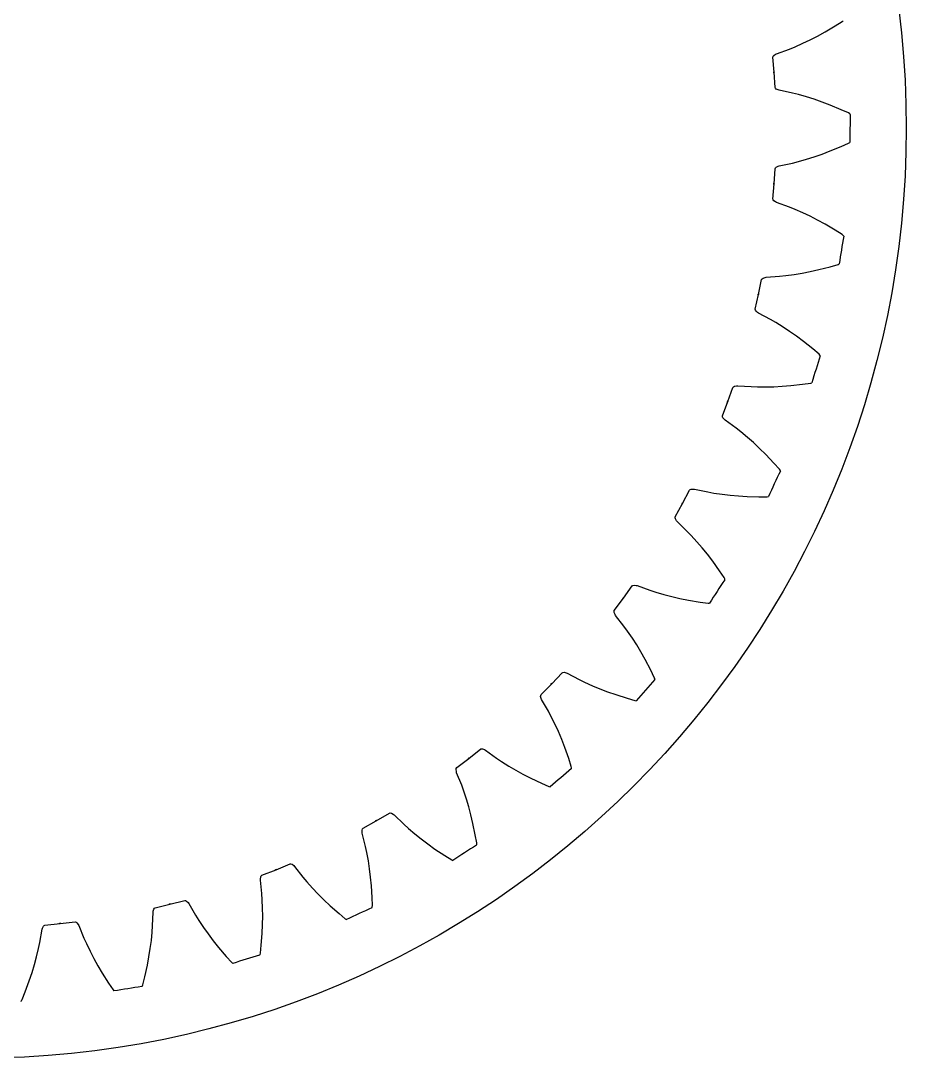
# Model space of a CAD drawing. Extents: x -25 to 25, y -25 to 25.
# Drawn here: x 1.19 to 25, y -25 to 2.88 of the extents above; entities that cross this region are included whole.
import ezdxf

# ---------------------------------------------------------------- set-up
doc = ezdxf.new("R2010")
doc.units = 0

msp = doc.modelspace()

# ---------------------------------------------------------------- linework, layer by layer
msp.add_circle((0, 0), 25)
msp.add_circle((0, 0), 25)
at = {"layer": 'layer0'}
for p, q in [((23.092, 2.747), (23.278, 2.862)), ((23.278, 2.862), (23.306, 2.885)), ((22.613, 2.472), (22.82, 2.585)), ((22.82, 2.585), (23.092, 2.747)), ((22.009, 2.186), (22.219, 2.278)), ((22.219, 2.278), (22.412, 2.369)), ((22.412, 2.369), (22.613, 2.472)), ((21.422, 1.929), (21.44, 1.953)), ((21.44, 1.953), (21.488, 1.986)), ((21.488, 1.986), (21.514, 1.999)), ((21.514, 1.999), (21.856, 2.124)), ((21.856, 2.124), (22.009, 2.186)), ((21.415, 1.907), (21.422, 1.929)), ((21.447, 1.5), (21.415, 1.907)), ((21.436, 1.515), (21.441, 1.516)), ((21.437, 1.499), (21.436, 1.515)), ((21.438, 1.483), (21.437, 1.499)), ((21.437, 1.499), (21.437, 1.499)), ((21.443, 1.483), (21.438, 1.483)), ((21.441, 1.516), (21.447, 1.5)), ((21.447, 1.5), (21.443, 1.483)), ((21.472, 1.092), (21.447, 1.5)), ((21.482, 1.072), (21.472, 1.092)), ((21.504, 1.05), (21.482, 1.072)), ((21.555, 1.024), (21.504, 1.05)), ((21.582, 1.015), (21.555, 1.024)), ((21.939, 0.939), (21.582, 1.015)), ((22.099, 0.898), (21.939, 0.939)), ((22.32, 0.837), (22.099, 0.898)), ((22.524, 0.773), (22.32, 0.837)), ((22.737, 0.699), (22.524, 0.773)), ((22.958, 0.616), (22.737, 0.699)), ((23.25, 0.494), (22.958, 0.616)), ((23.45, 0.406), (23.25, 0.494)), ((23.481, 0.387), (23.45, 0.406)), ((23.496, 0.369), (23.481, 0.387)), ((22.958, -0.616), (23.25, -0.494)), ((23.25, -0.494), (23.45, -0.406)), ((23.45, -0.406), (23.481, -0.387)), ((22.32, -0.837), (22.524, -0.773)), ((22.524, -0.773), (22.737, -0.699)), ((22.737, -0.699), (22.958, -0.616)), ((21.447, -1.5), (21.472, -1.092)), ((21.472, -1.092), (21.482, -1.072)), ((21.482, -1.072), (21.504, -1.05)), ((21.504, -1.05), (21.555, -1.024)), ((21.555, -1.024), (21.582, -1.015)), ((21.582, -1.015), (21.939, -0.939)), ((21.939, -0.939), (22.099, -0.898)), ((22.099, -0.898), (22.32, -0.837)), ((21.415, -1.907), (21.447, -1.5)), ((21.436, -1.515), (21.437, -1.499)), ((21.441, -1.516), (21.436, -1.515)), ((21.437, -1.499), (21.438, -1.483)), ((21.437, -1.499), (21.437, -1.499)), ((21.438, -1.483), (21.443, -1.483)), ((21.447, -1.5), (21.441, -1.516)), ((21.443, -1.483), (21.447, -1.5)), ((21.422, -1.929), (21.415, -1.907)), ((21.44, -1.953), (21.422, -1.929)), ((21.488, -1.986), (21.44, -1.953)), ((21.514, -1.999), (21.488, -1.986)), ((21.856, -2.124), (21.514, -1.999)), ((22.009, -2.186), (21.856, -2.124)), ((22.219, -2.278), (22.009, -2.186)), ((22.412, -2.369), (22.219, -2.278)), ((22.613, -2.472), (22.412, -2.369)), ((22.82, -2.585), (22.613, -2.472)), ((23.092, -2.747), (22.82, -2.585)), ((23.278, -2.862), (23.092, -2.747)), ((23.306, -2.885), (23.278, -2.862)), ((23.318, -2.905), (23.306, -2.885)), ((21.986, -3.935), (22.197, -3.9)), ((22.197, -3.9), (22.418, -3.857)), ((22.418, -3.857), (22.649, -3.805)), ((22.649, -3.805), (22.955, -3.725)), ((22.955, -3.725), (23.165, -3.665)), ((23.165, -3.665), (23.199, -3.651)), ((21.03, -4.47), (21.111, -4.069)), ((21.111, -4.069), (21.124, -4.051)), ((21.124, -4.051), (21.148, -4.033)), ((21.148, -4.033), (21.203, -4.014)), ((21.203, -4.014), (21.231, -4.009)), ((21.231, -4.009), (21.595, -3.983)), ((21.595, -3.983), (21.759, -3.965)), ((21.759, -3.965), (21.986, -3.935)), ((21.02, -4.468), (21.023, -4.452)), ((21.023, -4.452), (21.028, -4.453)), ((21.028, -4.453), (21.03, -4.47)), ((20.941, -4.869), (21.03, -4.47)), ((21.016, -4.484), (21.02, -4.468)), ((21.021, -4.485), (21.016, -4.484)), ((21.02, -4.468), (21.02, -4.468)), ((21.03, -4.47), (21.021, -4.485)), ((20.945, -4.891), (20.941, -4.869)), ((20.96, -4.918), (20.945, -4.891)), ((21.002, -4.957), (20.96, -4.918)), ((21.026, -4.973), (21.002, -4.957)), ((21.348, -5.145), (21.026, -4.973)), ((21.491, -5.228), (21.348, -5.145)), ((21.686, -5.348), (21.491, -5.228)), ((21.864, -5.466), (21.686, -5.348)), ((22.049, -5.595), (21.864, -5.466)), ((22.238, -5.736), (22.049, -5.595)), ((22.485, -5.934), (22.238, -5.736)), ((22.654, -6.074), (22.485, -5.934)), ((22.678, -6.1), (22.654, -6.074)), ((22.687, -6.122), (22.678, -6.1)), ((20.203, -7.353), (20.339, -6.968)), ((20.339, -6.968), (20.354, -6.951)), ((20.354, -6.951), (20.381, -6.937)), ((20.381, -6.937), (20.438, -6.926)), ((20.438, -6.926), (20.467, -6.924)), ((20.467, -6.924), (20.831, -6.949)), ((20.831, -6.949), (20.996, -6.955)), ((20.996, -6.955), (21.224, -6.956)), ((21.224, -6.956), (21.438, -6.951)), ((21.438, -6.951), (21.663, -6.939)), ((21.663, -6.939), (21.899, -6.92)), ((21.899, -6.92), (22.213, -6.883)), ((22.213, -6.883), (22.43, -6.854)), ((22.43, -6.854), (22.465, -6.844)), ((20.059, -7.736), (20.203, -7.353)), ((20.188, -7.365), (20.194, -7.35)), ((20.192, -7.367), (20.188, -7.365)), ((20.203, -7.353), (20.192, -7.367)), ((20.194, -7.35), (20.199, -7.334)), ((20.194, -7.35), (20.194, -7.35)), ((20.199, -7.334), (20.203, -7.336)), ((20.203, -7.336), (20.203, -7.353)), ((20.06, -7.759), (20.059, -7.736)), ((20.072, -7.787), (20.06, -7.759)), ((20.108, -7.832), (20.072, -7.787)), ((20.129, -7.851), (20.108, -7.832)), ((20.424, -8.066), (20.129, -7.851)), ((20.554, -8.168), (20.424, -8.066)), ((20.73, -8.314), (20.554, -8.168)), ((20.891, -8.455), (20.73, -8.314)), ((21.056, -8.609), (20.891, -8.455)), ((21.223, -8.775), (21.056, -8.609)), ((21.441, -9.006), (21.223, -8.775)), ((21.588, -9.167), (21.441, -9.006)), ((21.608, -9.197), (21.588, -9.167)), ((21.614, -9.22), (21.608, -9.197)), ((18.983, -10.094), (19.171, -9.731)), ((19.171, -9.731), (19.189, -9.716)), ((19.189, -9.716), (19.217, -9.706)), ((19.217, -9.706), (19.275, -9.703)), ((19.275, -9.703), (19.304, -9.706)), ((19.304, -9.706), (19.661, -9.781)), ((19.661, -9.781), (19.823, -9.809)), ((19.823, -9.809), (20.05, -9.843)), ((20.05, -9.843), (20.262, -9.867)), ((20.262, -9.867), (20.487, -9.887)), ((20.487, -9.887), (20.723, -9.9)), ((20.723, -9.9), (21.039, -9.908)), ((21.039, -9.908), (21.258, -9.909)), ((21.258, -9.909), (21.293, -9.904)), ((18.787, -10.452), (18.983, -10.094)), ((18.966, -10.103), (18.974, -10.089)), ((18.971, -10.105), (18.966, -10.103)), ((18.983, -10.094), (18.971, -10.105)), ((18.974, -10.089), (18.981, -10.074)), ((18.974, -10.089), (18.974, -10.089)), ((18.981, -10.074), (18.986, -10.077)), ((18.986, -10.077), (18.983, -10.094)), ((18.785, -10.475), (18.787, -10.452)), ((18.793, -10.505), (18.785, -10.475)), ((18.822, -10.554), (18.793, -10.505)), ((18.841, -10.576), (18.822, -10.554)), ((19.103, -10.83), (18.841, -10.576)), ((19.217, -10.949), (19.103, -10.83)), ((19.372, -11.118), (19.217, -10.949)), ((19.511, -11.28), (19.372, -11.118)), ((19.653, -11.456), (19.511, -11.28)), ((19.795, -11.644), (19.653, -11.456)), ((19.979, -11.902), (19.795, -11.644)), ((20.102, -12.083), (19.979, -11.902)), ((20.118, -12.115), (20.102, -12.083)), ((20.121, -12.138), (20.118, -12.115)), ((17.394, -12.637), (17.63, -12.304)), ((17.63, -12.304), (17.65, -12.292)), ((17.65, -12.292), (17.68, -12.286)), ((17.68, -12.286), (17.737, -12.291)), ((17.737, -12.291), (17.765, -12.298)), ((17.765, -12.298), (18.108, -12.422)), ((18.108, -12.422), (18.265, -12.472)), ((18.265, -12.472), (18.485, -12.537)), ((18.485, -12.537), (18.692, -12.591)), ((17.15, -12.965), (17.394, -12.637)), ((17.376, -12.644), (17.386, -12.631)), ((17.38, -12.647), (17.376, -12.644)), ((17.394, -12.637), (17.38, -12.647)), ((17.386, -12.631), (17.395, -12.618)), ((17.386, -12.631), (17.386, -12.631)), ((17.399, -12.621), (17.394, -12.637)), ((17.395, -12.618), (17.399, -12.621)), ((18.692, -12.591), (18.912, -12.642)), ((18.912, -12.642), (19.143, -12.688)), ((19.143, -12.688), (19.455, -12.739)), ((19.455, -12.739), (19.672, -12.771)), ((19.672, -12.771), (19.708, -12.771)), ((17.145, -12.987), (17.15, -12.965)), ((17.148, -13.018), (17.145, -12.987)), ((17.17, -13.071), (17.148, -13.018)), ((17.185, -13.096), (17.17, -13.071)), ((17.41, -13.383), (17.185, -13.096)), ((17.506, -13.517), (17.41, -13.383)), ((17.636, -13.706), (17.506, -13.517)), ((17.751, -13.886), (17.636, -13.706)), ((17.867, -14.079), (17.751, -13.886)), ((17.982, -14.285), (17.867, -14.079)), ((18.128, -14.566), (17.982, -14.285)), ((15.466, -14.935), (15.746, -14.638)), ((15.746, -14.638), (15.767, -14.629)), ((15.767, -14.629), (15.798, -14.627)), ((15.798, -14.627), (15.854, -14.64)), ((15.854, -14.64), (15.881, -14.65)), ((15.881, -14.65), (16.203, -14.821)), ((18.225, -14.763), (18.128, -14.566)), ((18.236, -14.797), (18.225, -14.763)), ((15.179, -15.226), (15.466, -14.935)), ((15.447, -14.939), (15.458, -14.928)), ((15.45, -14.943), (15.447, -14.939)), ((15.466, -14.935), (15.45, -14.943)), ((15.458, -14.928), (15.469, -14.916)), ((15.458, -14.928), (15.458, -14.928)), ((15.473, -14.919), (15.466, -14.935)), ((15.469, -14.916), (15.473, -14.919)), ((16.203, -14.821), (16.352, -14.893)), ((16.352, -14.893), (16.56, -14.988)), ((16.56, -14.988), (16.758, -15.07)), ((18.236, -14.82), (18.236, -14.797)), ((15.169, -15.278), (15.17, -15.247)), ((15.184, -15.333), (15.169, -15.278)), ((15.17, -15.247), (15.179, -15.226)), ((15.196, -15.36), (15.184, -15.333)), ((16.758, -15.07), (16.968, -15.151)), ((16.968, -15.151), (17.191, -15.228)), ((17.191, -15.228), (17.493, -15.323)), ((17.493, -15.323), (17.703, -15.384)), ((15.378, -15.676), (15.196, -15.36)), ((17.703, -15.384), (17.739, -15.39)), ((15.455, -15.822), (15.378, -15.676)), ((15.557, -16.027), (15.455, -15.822)), ((15.646, -16.221), (15.557, -16.027)), ((15.734, -16.429), (15.646, -16.221)), ((15.819, -16.649), (15.734, -16.429)), ((13.237, -16.942), (13.556, -16.687)), ((13.556, -16.687), (13.578, -16.681)), ((13.578, -16.681), (13.608, -16.683)), ((13.608, -16.683), (13.662, -16.704)), ((13.662, -16.704), (13.687, -16.718)), ((13.687, -16.718), (13.983, -16.932)), ((15.924, -16.948), (15.819, -16.649)), ((12.912, -17.19), (13.237, -16.942)), ((13.217, -16.944), (13.23, -16.934)), ((13.22, -16.948), (13.217, -16.944)), ((13.237, -16.942), (13.22, -16.948)), ((13.23, -16.934), (13.243, -16.924)), ((13.23, -16.934), (13.23, -16.934)), ((13.246, -16.928), (13.237, -16.942)), ((13.243, -16.924), (13.246, -16.928)), ((13.983, -16.932), (14.12, -17.024)), ((15.993, -17.155), (15.924, -16.948)), ((12.895, -17.24), (12.901, -17.21)), ((12.902, -17.297), (12.895, -17.24)), ((12.901, -17.21), (12.912, -17.19)), ((14.12, -17.024), (14.313, -17.147)), ((14.313, -17.147), (14.497, -17.256)), ((14.497, -17.256), (14.694, -17.365)), ((15.999, -17.191), (15.993, -17.155)), ((15.996, -17.214), (15.999, -17.191)), ((12.91, -17.325), (12.902, -17.297)), ((13.046, -17.664), (12.91, -17.325)), ((14.694, -17.365), (14.904, -17.473)), ((14.904, -17.473), (15.19, -17.608)), ((13.102, -17.819), (13.046, -17.664)), ((13.175, -18.036), (13.102, -17.819)), ((15.19, -17.608), (15.39, -17.698)), ((15.39, -17.698), (15.424, -17.709)), ((13.236, -18.241), (13.175, -18.036)), ((13.294, -18.459), (13.236, -18.241)), ((10.394, -18.82), (10.75, -18.619)), ((10.73, -18.618), (10.745, -18.611)), ((10.733, -18.623), (10.73, -18.618)), ((10.75, -18.619), (10.733, -18.623)), ((10.745, -18.611), (10.759, -18.602)), ((10.745, -18.611), (10.745, -18.611)), ((10.75, -18.619), (11.102, -18.411)), ((10.761, -18.606), (10.75, -18.619)), ((10.759, -18.602), (10.761, -18.606)), ((11.102, -18.411), (11.124, -18.408)), ((11.124, -18.408), (11.154, -18.414)), ((11.154, -18.414), (11.204, -18.442)), ((11.204, -18.442), (11.227, -18.46)), ((11.227, -18.46), (11.49, -18.713)), ((13.348, -18.689), (13.294, -18.459)), ((10.37, -18.867), (10.38, -18.838)), ((10.37, -18.924), (10.37, -18.867)), ((10.373, -18.953), (10.37, -18.924)), ((10.461, -19.307), (10.373, -18.953)), ((10.38, -18.838), (10.394, -18.82)), ((11.49, -18.713), (11.613, -18.823)), ((11.613, -18.823), (11.787, -18.972)), ((13.41, -18.999), (13.348, -18.689)), ((11.787, -18.972), (11.954, -19.105)), ((11.954, -19.105), (12.135, -19.241)), ((13.45, -19.214), (13.41, -18.999)), ((13.451, -19.25), (13.45, -19.214)), ((10.495, -19.469), (10.461, -19.307)), ((10.536, -19.694), (10.495, -19.469)), ((12.135, -19.241), (12.327, -19.377)), ((12.327, -19.377), (12.592, -19.551)), ((13.444, -19.273), (13.451, -19.25)), ((8.054, -19.934), (8.431, -19.777)), ((8.431, -19.777), (8.454, -19.777)), ((8.454, -19.777), (8.483, -19.788)), ((8.483, -19.788), (8.528, -19.822)), ((10.568, -19.906), (10.536, -19.694)), ((12.592, -19.551), (12.777, -19.668)), ((12.777, -19.668), (12.809, -19.683)), ((7.673, -20.083), (8.054, -19.934)), ((8.035, -19.93), (8.05, -19.925)), ((8.037, -19.935), (8.035, -19.93)), ((8.054, -19.934), (8.037, -19.935)), ((8.05, -19.925), (8.065, -19.918)), ((8.05, -19.925), (8.05, -19.925)), ((8.067, -19.923), (8.054, -19.934)), ((8.065, -19.918), (8.067, -19.923)), ((8.528, -19.822), (8.549, -19.843)), ((8.549, -19.843), (8.774, -20.13)), ((10.596, -20.129), (10.568, -19.906)), ((7.635, -20.183), (7.644, -20.127)), ((7.635, -20.213), (7.635, -20.183)), ((7.672, -20.575), (7.635, -20.213)), ((7.644, -20.127), (7.657, -20.099)), ((7.657, -20.099), (7.673, -20.083)), ((8.774, -20.13), (8.881, -20.256)), ((8.881, -20.256), (9.032, -20.428)), ((10.617, -20.364), (10.596, -20.129)), ((7.683, -20.74), (7.672, -20.575)), ((9.032, -20.428), (9.179, -20.583)), ((9.179, -20.583), (9.339, -20.742)), ((10.636, -20.68), (10.617, -20.364)), ((4.804, -20.956), (5.201, -20.861)), ((5.183, -20.855), (5.199, -20.851)), ((5.184, -20.86), (5.183, -20.855)), ((5.201, -20.861), (5.184, -20.86)), ((5.199, -20.851), (5.214, -20.847)), ((5.199, -20.851), (5.199, -20.851)), ((5.201, -20.861), (5.597, -20.758)), ((5.216, -20.852), (5.201, -20.861)), ((5.214, -20.847), (5.216, -20.852)), ((5.597, -20.758), (5.619, -20.761)), ((5.619, -20.761), (5.646, -20.776)), ((5.646, -20.776), (5.687, -20.816)), ((5.687, -20.816), (5.704, -20.84)), ((5.704, -20.84), (5.887, -21.156)), ((7.693, -20.969), (7.683, -20.74)), ((9.339, -20.742), (9.511, -20.904)), ((9.511, -20.904), (9.748, -21.113)), ((10.645, -20.899), (10.636, -20.68)), ((10.641, -20.935), (10.645, -20.899)), ((4.734, -21.443), (4.747, -21.078)), ((4.747, -21.078), (4.752, -21.05)), ((4.752, -21.05), (4.768, -20.994)), ((4.768, -20.994), (4.786, -20.969)), ((4.786, -20.969), (4.804, -20.956)), ((5.887, -21.156), (5.975, -21.295)), ((7.691, -21.408), (7.695, -21.183)), ((7.695, -21.183), (7.693, -20.969)), ((9.748, -21.113), (9.915, -21.255)), ((10.631, -20.956), (10.641, -20.935)), ((1.776, -21.506), (1.8, -21.454)), ((1.8, -21.454), (1.821, -21.431)), ((1.821, -21.431), (1.84, -21.42)), ((1.84, -21.42), (2.247, -21.382)), ((2.23, -21.373), (2.246, -21.372)), ((2.231, -21.378), (2.23, -21.373)), ((2.247, -21.382), (2.231, -21.378)), ((2.246, -21.372), (2.262, -21.37)), ((2.246, -21.372), (2.246, -21.372)), ((2.247, -21.382), (2.653, -21.335)), ((2.263, -21.375), (2.247, -21.382)), ((2.262, -21.37), (2.263, -21.375)), ((2.653, -21.335), (2.675, -21.341)), ((2.675, -21.341), (2.7, -21.359)), ((2.7, -21.359), (2.734, -21.405)), ((2.734, -21.405), (2.748, -21.431)), ((2.748, -21.431), (2.885, -21.769)), ((4.722, -21.607), (4.734, -21.443)), ((5.975, -21.295), (6.101, -21.486)), ((7.68, -21.644), (7.691, -21.408)), ((9.915, -21.255), (9.945, -21.274)), ((1.704, -21.893), (1.767, -21.534)), ((1.767, -21.534), (1.776, -21.506)), ((4.7, -21.835), (4.722, -21.607)), ((6.101, -21.486), (6.225, -21.66)), ((6.225, -21.66), (6.361, -21.84)), ((7.654, -21.959), (7.68, -21.644)), ((1.669, -22.054), (1.704, -21.893)), ((2.885, -21.769), (2.953, -21.919)), ((2.953, -21.919), (3.052, -22.126)), ((4.672, -22.047), (4.7, -21.835)), ((6.361, -21.84), (6.509, -22.024)), ((6.509, -22.024), (6.715, -22.264)), ((7.632, -22.177), (7.654, -21.959)), ((1.558, -22.483), (1.615, -22.277)), ((1.615, -22.277), (1.669, -22.054)), ((3.052, -22.126), (3.15, -22.316)), ((4.593, -22.502), (4.637, -22.27)), ((4.637, -22.27), (4.672, -22.047)), ((6.715, -22.264), (6.861, -22.428)), ((7.611, -22.232), (7.624, -22.212)), ((7.624, -22.212), (7.632, -22.177)), ((1.492, -22.699), (1.558, -22.483)), ((3.15, -22.316), (3.26, -22.513)), ((3.26, -22.513), (3.38, -22.716)), ((4.523, -22.811), (4.593, -22.502)), ((6.861, -22.428), (6.888, -22.451)), ((1.416, -22.922), (1.492, -22.699)), ((3.38, -22.716), (3.551, -22.982)), ((4.472, -23.023), (4.523, -22.811)), ((1.305, -23.218), (1.416, -22.922)), ((3.551, -22.982), (3.672, -23.164)), ((4.443, -23.075), (4.459, -23.057)), ((4.459, -23.057), (4.472, -23.023)), ((1.206, -23.453), (1.224, -23.422)), ((1.224, -23.422), (1.305, -23.218)), ((3.672, -23.164), (3.696, -23.191)), ((1.188, -23.469), (1.206, -23.453))]:
    msp.add_line(p, q, dxfattribs=at)
for centre, start, end in [((48.481, -0.5), 178.0088, 179.7411), ((47.939, -7.242), 170.0088, 171.7411), ((46.465, -13.844), 162.0088, 163.7411), ((44.086, -20.176), 154.0088, 155.7411), ((40.849, -26.115), 146.0088, 147.7411), ((36.817, -31.546), 138.0088, 139.7411), ((32.068, -36.363), 130.0088, 131.7411), ((26.695, -40.472), 122.0088, 123.7411), ((20.803, -43.793), 114.0088, 115.7411), ((14.506, -46.262), 106.0088, 107.7411), ((7.926, -47.831), 98.0088, 99.7411)]:
    msp.add_arc(centre, 25, start, end, dxfattribs=at)
at = {"layer": 'layer1'}
for p, q in [((23.092, 2.747), (23.278, 2.862)), ((23.278, 2.862), (23.306, 2.885)), ((22.613, 2.472), (22.82, 2.585)), ((22.82, 2.585), (23.092, 2.747)), ((22.009, 2.186), (22.219, 2.278)), ((22.219, 2.278), (22.412, 2.369)), ((22.412, 2.369), (22.613, 2.472)), ((21.422, 1.929), (21.44, 1.953)), ((21.44, 1.953), (21.488, 1.986)), ((21.488, 1.986), (21.514, 1.999)), ((21.514, 1.999), (21.856, 2.124)), ((21.856, 2.124), (22.009, 2.186)), ((21.415, 1.907), (21.422, 1.929)), ((21.447, 1.5), (21.415, 1.907)), ((21.436, 1.515), (21.441, 1.516)), ((21.437, 1.499), (21.436, 1.515)), ((21.438, 1.483), (21.437, 1.499)), ((21.437, 1.499), (21.437, 1.499)), ((21.443, 1.483), (21.438, 1.483)), ((21.441, 1.516), (21.447, 1.5)), ((21.447, 1.5), (21.443, 1.483)), ((21.472, 1.092), (21.447, 1.5)), ((21.482, 1.072), (21.472, 1.092)), ((21.504, 1.05), (21.482, 1.072)), ((21.555, 1.024), (21.504, 1.05)), ((21.582, 1.015), (21.555, 1.024)), ((21.939, 0.939), (21.582, 1.015)), ((22.099, 0.898), (21.939, 0.939)), ((22.32, 0.837), (22.099, 0.898)), ((22.524, 0.773), (22.32, 0.837)), ((22.737, 0.699), (22.524, 0.773)), ((22.958, 0.616), (22.737, 0.699)), ((23.25, 0.494), (22.958, 0.616)), ((23.45, 0.406), (23.25, 0.494)), ((23.481, 0.387), (23.45, 0.406)), ((23.496, 0.369), (23.481, 0.387)), ((22.958, -0.616), (23.25, -0.494)), ((23.25, -0.494), (23.45, -0.406)), ((23.45, -0.406), (23.481, -0.387)), ((22.32, -0.837), (22.524, -0.773)), ((22.524, -0.773), (22.737, -0.699)), ((22.737, -0.699), (22.958, -0.616)), ((21.447, -1.5), (21.472, -1.092)), ((21.472, -1.092), (21.482, -1.072)), ((21.482, -1.072), (21.504, -1.05)), ((21.504, -1.05), (21.555, -1.024)), ((21.555, -1.024), (21.582, -1.015)), ((21.582, -1.015), (21.939, -0.939)), ((21.939, -0.939), (22.099, -0.898)), ((22.099, -0.898), (22.32, -0.837)), ((21.415, -1.907), (21.447, -1.5)), ((21.436, -1.515), (21.437, -1.499)), ((21.441, -1.516), (21.436, -1.515)), ((21.437, -1.499), (21.438, -1.483)), ((21.437, -1.499), (21.437, -1.499)), ((21.438, -1.483), (21.443, -1.483)), ((21.447, -1.5), (21.441, -1.516)), ((21.443, -1.483), (21.447, -1.5)), ((21.422, -1.929), (21.415, -1.907)), ((21.44, -1.953), (21.422, -1.929)), ((21.488, -1.986), (21.44, -1.953)), ((21.514, -1.999), (21.488, -1.986)), ((21.856, -2.124), (21.514, -1.999)), ((22.009, -2.186), (21.856, -2.124)), ((22.219, -2.278), (22.009, -2.186)), ((22.412, -2.369), (22.219, -2.278)), ((22.613, -2.472), (22.412, -2.369)), ((22.82, -2.585), (22.613, -2.472)), ((23.092, -2.747), (22.82, -2.585)), ((23.278, -2.862), (23.092, -2.747)), ((23.306, -2.885), (23.278, -2.862)), ((23.318, -2.905), (23.306, -2.885)), ((21.986, -3.935), (22.197, -3.9)), ((22.197, -3.9), (22.418, -3.857)), ((22.418, -3.857), (22.649, -3.805)), ((22.649, -3.805), (22.955, -3.725)), ((22.955, -3.725), (23.165, -3.665)), ((23.165, -3.665), (23.199, -3.651)), ((21.03, -4.47), (21.111, -4.069)), ((21.111, -4.069), (21.124, -4.051)), ((21.124, -4.051), (21.148, -4.033)), ((21.148, -4.033), (21.203, -4.014)), ((21.203, -4.014), (21.231, -4.009)), ((21.231, -4.009), (21.595, -3.983)), ((21.595, -3.983), (21.759, -3.965)), ((21.759, -3.965), (21.986, -3.935)), ((21.02, -4.468), (21.023, -4.452)), ((21.023, -4.452), (21.028, -4.453)), ((21.028, -4.453), (21.03, -4.47)), ((20.941, -4.869), (21.03, -4.47)), ((21.016, -4.484), (21.02, -4.468)), ((21.021, -4.485), (21.016, -4.484)), ((21.02, -4.468), (21.02, -4.468)), ((21.03, -4.47), (21.021, -4.485)), ((20.945, -4.891), (20.941, -4.869)), ((20.96, -4.918), (20.945, -4.891)), ((21.002, -4.957), (20.96, -4.918)), ((21.026, -4.973), (21.002, -4.957)), ((21.348, -5.145), (21.026, -4.973)), ((21.491, -5.228), (21.348, -5.145)), ((21.686, -5.348), (21.491, -5.228)), ((21.864, -5.466), (21.686, -5.348)), ((22.049, -5.595), (21.864, -5.466)), ((22.238, -5.736), (22.049, -5.595)), ((22.485, -5.934), (22.238, -5.736)), ((22.654, -6.074), (22.485, -5.934)), ((22.678, -6.1), (22.654, -6.074)), ((22.687, -6.122), (22.678, -6.1)), ((20.203, -7.353), (20.339, -6.968)), ((20.339, -6.968), (20.354, -6.951)), ((20.354, -6.951), (20.381, -6.937)), ((20.381, -6.937), (20.438, -6.926)), ((20.438, -6.926), (20.467, -6.924)), ((20.467, -6.924), (20.831, -6.949)), ((20.831, -6.949), (20.996, -6.955)), ((20.996, -6.955), (21.224, -6.956)), ((21.224, -6.956), (21.438, -6.951)), ((21.438, -6.951), (21.663, -6.939)), ((21.663, -6.939), (21.899, -6.92)), ((21.899, -6.92), (22.213, -6.883)), ((22.213, -6.883), (22.43, -6.854)), ((22.43, -6.854), (22.465, -6.844)), ((20.059, -7.736), (20.203, -7.353)), ((20.188, -7.365), (20.194, -7.35)), ((20.192, -7.367), (20.188, -7.365)), ((20.203, -7.353), (20.192, -7.367)), ((20.194, -7.35), (20.199, -7.334)), ((20.194, -7.35), (20.194, -7.35)), ((20.199, -7.334), (20.203, -7.336)), ((20.203, -7.336), (20.203, -7.353)), ((20.06, -7.759), (20.059, -7.736)), ((20.072, -7.787), (20.06, -7.759)), ((20.108, -7.832), (20.072, -7.787)), ((20.129, -7.851), (20.108, -7.832)), ((20.424, -8.066), (20.129, -7.851)), ((20.554, -8.168), (20.424, -8.066)), ((20.73, -8.314), (20.554, -8.168)), ((20.891, -8.455), (20.73, -8.314)), ((21.056, -8.609), (20.891, -8.455)), ((21.223, -8.775), (21.056, -8.609)), ((21.441, -9.006), (21.223, -8.775)), ((21.588, -9.167), (21.441, -9.006)), ((21.608, -9.197), (21.588, -9.167)), ((21.614, -9.22), (21.608, -9.197)), ((18.983, -10.094), (19.171, -9.731)), ((19.171, -9.731), (19.189, -9.716)), ((19.189, -9.716), (19.217, -9.706)), ((19.217, -9.706), (19.275, -9.703)), ((19.275, -9.703), (19.304, -9.706)), ((19.304, -9.706), (19.661, -9.781)), ((19.661, -9.781), (19.823, -9.809)), ((19.823, -9.809), (20.05, -9.843)), ((20.05, -9.843), (20.262, -9.867)), ((20.262, -9.867), (20.487, -9.887)), ((20.487, -9.887), (20.723, -9.9)), ((20.723, -9.9), (21.039, -9.908)), ((21.039, -9.908), (21.258, -9.909)), ((21.258, -9.909), (21.293, -9.904)), ((18.787, -10.452), (18.983, -10.094)), ((18.966, -10.103), (18.974, -10.089)), ((18.971, -10.105), (18.966, -10.103)), ((18.983, -10.094), (18.971, -10.105)), ((18.974, -10.089), (18.981, -10.074)), ((18.974, -10.089), (18.974, -10.089)), ((18.981, -10.074), (18.986, -10.077)), ((18.986, -10.077), (18.983, -10.094)), ((18.785, -10.475), (18.787, -10.452)), ((18.793, -10.505), (18.785, -10.475)), ((18.822, -10.554), (18.793, -10.505)), ((18.841, -10.576), (18.822, -10.554)), ((19.103, -10.83), (18.841, -10.576)), ((19.217, -10.949), (19.103, -10.83)), ((19.372, -11.118), (19.217, -10.949)), ((19.511, -11.28), (19.372, -11.118)), ((19.653, -11.456), (19.511, -11.28)), ((19.795, -11.644), (19.653, -11.456)), ((19.979, -11.902), (19.795, -11.644)), ((20.102, -12.083), (19.979, -11.902)), ((20.118, -12.115), (20.102, -12.083)), ((20.121, -12.138), (20.118, -12.115)), ((17.394, -12.637), (17.63, -12.304)), ((17.63, -12.304), (17.65, -12.292)), ((17.65, -12.292), (17.68, -12.286)), ((17.68, -12.286), (17.737, -12.291)), ((17.737, -12.291), (17.765, -12.298)), ((17.765, -12.298), (18.108, -12.422)), ((18.108, -12.422), (18.265, -12.472)), ((18.265, -12.472), (18.485, -12.537)), ((18.485, -12.537), (18.692, -12.591)), ((17.15, -12.965), (17.394, -12.637)), ((17.376, -12.644), (17.386, -12.631)), ((17.38, -12.647), (17.376, -12.644)), ((17.394, -12.637), (17.38, -12.647)), ((17.386, -12.631), (17.395, -12.618)), ((17.386, -12.631), (17.386, -12.631)), ((17.399, -12.621), (17.394, -12.637)), ((17.395, -12.618), (17.399, -12.621)), ((18.692, -12.591), (18.912, -12.642)), ((18.912, -12.642), (19.143, -12.688)), ((19.143, -12.688), (19.455, -12.739)), ((19.455, -12.739), (19.672, -12.771)), ((19.672, -12.771), (19.708, -12.771)), ((17.145, -12.987), (17.15, -12.965)), ((17.148, -13.018), (17.145, -12.987)), ((17.17, -13.071), (17.148, -13.018)), ((17.185, -13.096), (17.17, -13.071)), ((17.41, -13.383), (17.185, -13.096)), ((17.506, -13.517), (17.41, -13.383)), ((17.636, -13.706), (17.506, -13.517)), ((17.751, -13.886), (17.636, -13.706)), ((17.867, -14.079), (17.751, -13.886)), ((17.982, -14.285), (17.867, -14.079)), ((18.128, -14.566), (17.982, -14.285)), ((15.466, -14.935), (15.746, -14.638)), ((15.746, -14.638), (15.767, -14.629)), ((15.767, -14.629), (15.798, -14.627)), ((15.798, -14.627), (15.854, -14.64)), ((15.854, -14.64), (15.881, -14.65)), ((15.881, -14.65), (16.203, -14.821)), ((18.225, -14.763), (18.128, -14.566)), ((18.236, -14.797), (18.225, -14.763)), ((15.179, -15.226), (15.466, -14.935)), ((15.447, -14.939), (15.458, -14.928)), ((15.45, -14.943), (15.447, -14.939)), ((15.466, -14.935), (15.45, -14.943)), ((15.458, -14.928), (15.469, -14.916)), ((15.458, -14.928), (15.458, -14.928)), ((15.473, -14.919), (15.466, -14.935)), ((15.469, -14.916), (15.473, -14.919)), ((16.203, -14.821), (16.352, -14.893)), ((16.352, -14.893), (16.56, -14.988)), ((16.56, -14.988), (16.758, -15.07)), ((18.236, -14.82), (18.236, -14.797)), ((15.169, -15.278), (15.17, -15.247)), ((15.184, -15.333), (15.169, -15.278)), ((15.17, -15.247), (15.179, -15.226)), ((15.196, -15.36), (15.184, -15.333)), ((16.758, -15.07), (16.968, -15.151)), ((16.968, -15.151), (17.191, -15.228)), ((17.191, -15.228), (17.493, -15.323)), ((17.493, -15.323), (17.703, -15.384)), ((15.378, -15.676), (15.196, -15.36)), ((17.703, -15.384), (17.739, -15.39)), ((15.455, -15.822), (15.378, -15.676)), ((15.557, -16.027), (15.455, -15.822)), ((15.646, -16.221), (15.557, -16.027)), ((15.734, -16.429), (15.646, -16.221)), ((15.819, -16.649), (15.734, -16.429)), ((13.237, -16.942), (13.556, -16.687)), ((13.556, -16.687), (13.578, -16.681)), ((13.578, -16.681), (13.608, -16.683)), ((13.608, -16.683), (13.662, -16.704)), ((13.662, -16.704), (13.687, -16.718)), ((13.687, -16.718), (13.983, -16.932)), ((15.924, -16.948), (15.819, -16.649)), ((12.912, -17.19), (13.237, -16.942)), ((13.217, -16.944), (13.23, -16.934)), ((13.22, -16.948), (13.217, -16.944)), ((13.237, -16.942), (13.22, -16.948)), ((13.23, -16.934), (13.243, -16.924)), ((13.23, -16.934), (13.23, -16.934)), ((13.246, -16.928), (13.237, -16.942)), ((13.243, -16.924), (13.246, -16.928)), ((13.983, -16.932), (14.12, -17.024)), ((15.993, -17.155), (15.924, -16.948)), ((12.895, -17.24), (12.901, -17.21)), ((12.902, -17.297), (12.895, -17.24)), ((12.901, -17.21), (12.912, -17.19)), ((14.12, -17.024), (14.313, -17.147)), ((14.313, -17.147), (14.497, -17.256)), ((14.497, -17.256), (14.694, -17.365)), ((15.999, -17.191), (15.993, -17.155)), ((15.996, -17.214), (15.999, -17.191)), ((12.91, -17.325), (12.902, -17.297)), ((13.046, -17.664), (12.91, -17.325)), ((14.694, -17.365), (14.904, -17.473)), ((14.904, -17.473), (15.19, -17.608)), ((13.102, -17.819), (13.046, -17.664)), ((13.175, -18.036), (13.102, -17.819)), ((15.19, -17.608), (15.39, -17.698)), ((15.39, -17.698), (15.424, -17.709)), ((13.236, -18.241), (13.175, -18.036)), ((13.294, -18.459), (13.236, -18.241)), ((10.394, -18.82), (10.75, -18.619)), ((10.73, -18.618), (10.745, -18.611)), ((10.733, -18.623), (10.73, -18.618)), ((10.75, -18.619), (10.733, -18.623)), ((10.745, -18.611), (10.759, -18.602)), ((10.745, -18.611), (10.745, -18.611)), ((10.75, -18.619), (11.102, -18.411)), ((10.761, -18.606), (10.75, -18.619)), ((10.759, -18.602), (10.761, -18.606)), ((11.102, -18.411), (11.124, -18.408)), ((11.124, -18.408), (11.154, -18.414)), ((11.154, -18.414), (11.204, -18.442)), ((11.204, -18.442), (11.227, -18.46)), ((11.227, -18.46), (11.49, -18.713)), ((13.348, -18.689), (13.294, -18.459)), ((10.37, -18.867), (10.38, -18.838)), ((10.37, -18.924), (10.37, -18.867)), ((10.373, -18.953), (10.37, -18.924)), ((10.461, -19.307), (10.373, -18.953)), ((10.38, -18.838), (10.394, -18.82)), ((11.49, -18.713), (11.613, -18.823)), ((11.613, -18.823), (11.787, -18.972)), ((13.41, -18.999), (13.348, -18.689)), ((11.787, -18.972), (11.954, -19.105)), ((11.954, -19.105), (12.135, -19.241)), ((13.45, -19.214), (13.41, -18.999)), ((13.451, -19.25), (13.45, -19.214)), ((10.495, -19.469), (10.461, -19.307)), ((10.536, -19.694), (10.495, -19.469)), ((12.135, -19.241), (12.327, -19.377)), ((12.327, -19.377), (12.592, -19.551)), ((13.444, -19.273), (13.451, -19.25)), ((8.054, -19.934), (8.431, -19.777)), ((8.431, -19.777), (8.454, -19.777)), ((8.454, -19.777), (8.483, -19.788)), ((8.483, -19.788), (8.528, -19.822)), ((10.568, -19.906), (10.536, -19.694)), ((12.592, -19.551), (12.777, -19.668)), ((12.777, -19.668), (12.809, -19.683)), ((7.673, -20.083), (8.054, -19.934)), ((8.035, -19.93), (8.05, -19.925)), ((8.037, -19.935), (8.035, -19.93)), ((8.054, -19.934), (8.037, -19.935)), ((8.05, -19.925), (8.065, -19.918)), ((8.05, -19.925), (8.05, -19.925)), ((8.067, -19.923), (8.054, -19.934)), ((8.065, -19.918), (8.067, -19.923)), ((8.528, -19.822), (8.549, -19.843)), ((8.549, -19.843), (8.774, -20.13)), ((10.596, -20.129), (10.568, -19.906)), ((7.635, -20.183), (7.644, -20.127)), ((7.635, -20.213), (7.635, -20.183)), ((7.672, -20.575), (7.635, -20.213)), ((7.644, -20.127), (7.657, -20.099)), ((7.657, -20.099), (7.673, -20.083)), ((8.774, -20.13), (8.881, -20.256)), ((8.881, -20.256), (9.032, -20.428)), ((10.617, -20.364), (10.596, -20.129)), ((7.683, -20.74), (7.672, -20.575)), ((9.032, -20.428), (9.179, -20.583)), ((9.179, -20.583), (9.339, -20.742)), ((10.636, -20.68), (10.617, -20.364)), ((4.804, -20.956), (5.201, -20.861)), ((5.183, -20.855), (5.199, -20.851)), ((5.184, -20.86), (5.183, -20.855)), ((5.201, -20.861), (5.184, -20.86)), ((5.199, -20.851), (5.214, -20.847)), ((5.199, -20.851), (5.199, -20.851)), ((5.201, -20.861), (5.597, -20.758)), ((5.216, -20.852), (5.201, -20.861)), ((5.214, -20.847), (5.216, -20.852)), ((5.597, -20.758), (5.619, -20.761)), ((5.619, -20.761), (5.646, -20.776)), ((5.646, -20.776), (5.687, -20.816)), ((5.687, -20.816), (5.704, -20.84)), ((5.704, -20.84), (5.887, -21.156)), ((7.693, -20.969), (7.683, -20.74)), ((9.339, -20.742), (9.511, -20.904)), ((9.511, -20.904), (9.748, -21.113)), ((10.645, -20.899), (10.636, -20.68)), ((10.641, -20.935), (10.645, -20.899)), ((4.734, -21.443), (4.747, -21.078)), ((4.747, -21.078), (4.752, -21.05)), ((4.752, -21.05), (4.768, -20.994)), ((4.768, -20.994), (4.786, -20.969)), ((4.786, -20.969), (4.804, -20.956)), ((5.887, -21.156), (5.975, -21.295)), ((7.691, -21.408), (7.695, -21.183)), ((7.695, -21.183), (7.693, -20.969)), ((9.748, -21.113), (9.915, -21.255)), ((10.631, -20.956), (10.641, -20.935)), ((1.776, -21.506), (1.8, -21.454)), ((1.8, -21.454), (1.821, -21.431)), ((1.821, -21.431), (1.84, -21.42)), ((1.84, -21.42), (2.247, -21.382)), ((2.23, -21.373), (2.246, -21.372)), ((2.231, -21.378), (2.23, -21.373)), ((2.247, -21.382), (2.231, -21.378)), ((2.246, -21.372), (2.262, -21.37)), ((2.246, -21.372), (2.246, -21.372)), ((2.247, -21.382), (2.653, -21.335)), ((2.263, -21.375), (2.247, -21.382)), ((2.262, -21.37), (2.263, -21.375)), ((2.653, -21.335), (2.675, -21.341)), ((2.675, -21.341), (2.7, -21.359)), ((2.7, -21.359), (2.734, -21.405)), ((2.734, -21.405), (2.748, -21.431)), ((2.748, -21.431), (2.885, -21.769)), ((4.722, -21.607), (4.734, -21.443)), ((5.975, -21.295), (6.101, -21.486)), ((7.68, -21.644), (7.691, -21.408)), ((9.915, -21.255), (9.945, -21.274)), ((1.704, -21.893), (1.767, -21.534)), ((1.767, -21.534), (1.776, -21.506)), ((4.7, -21.835), (4.722, -21.607)), ((6.101, -21.486), (6.225, -21.66)), ((6.225, -21.66), (6.361, -21.84)), ((7.654, -21.959), (7.68, -21.644)), ((1.669, -22.054), (1.704, -21.893)), ((2.885, -21.769), (2.953, -21.919)), ((2.953, -21.919), (3.052, -22.126)), ((4.672, -22.047), (4.7, -21.835)), ((6.361, -21.84), (6.509, -22.024)), ((6.509, -22.024), (6.715, -22.264)), ((7.632, -22.177), (7.654, -21.959)), ((1.558, -22.483), (1.615, -22.277)), ((1.615, -22.277), (1.669, -22.054)), ((3.052, -22.126), (3.15, -22.316)), ((4.593, -22.502), (4.637, -22.27)), ((4.637, -22.27), (4.672, -22.047)), ((6.715, -22.264), (6.861, -22.428)), ((7.611, -22.232), (7.624, -22.212)), ((7.624, -22.212), (7.632, -22.177)), ((1.492, -22.699), (1.558, -22.483)), ((3.15, -22.316), (3.26, -22.513)), ((3.26, -22.513), (3.38, -22.716)), ((4.523, -22.811), (4.593, -22.502)), ((6.861, -22.428), (6.888, -22.451)), ((1.416, -22.922), (1.492, -22.699)), ((3.38, -22.716), (3.551, -22.982)), ((4.472, -23.023), (4.523, -22.811)), ((1.305, -23.218), (1.416, -22.922)), ((3.551, -22.982), (3.672, -23.164)), ((4.443, -23.075), (4.459, -23.057)), ((4.459, -23.057), (4.472, -23.023)), ((1.206, -23.453), (1.224, -23.422)), ((1.224, -23.422), (1.305, -23.218)), ((3.672, -23.164), (3.696, -23.191)), ((1.188, -23.469), (1.206, -23.453))]:
    msp.add_line(p, q, dxfattribs=at)
for centre, start, end in [((48.481, -0.5), 178.0088, 179.7411), ((47.939, -7.242), 170.0088, 171.7411), ((46.465, -13.844), 162.0088, 163.7411), ((44.086, -20.176), 154.0088, 155.7411), ((40.849, -26.115), 146.0088, 147.7411), ((36.817, -31.546), 138.0088, 139.7411), ((32.068, -36.363), 130.0088, 131.7411), ((26.695, -40.472), 122.0088, 123.7411), ((20.803, -43.793), 114.0088, 115.7411), ((14.506, -46.262), 106.0088, 107.7411), ((7.926, -47.831), 98.0088, 99.7411)]:
    msp.add_arc(centre, 25, start, end, dxfattribs=at)

doc.saveas('drawing.dxf')
